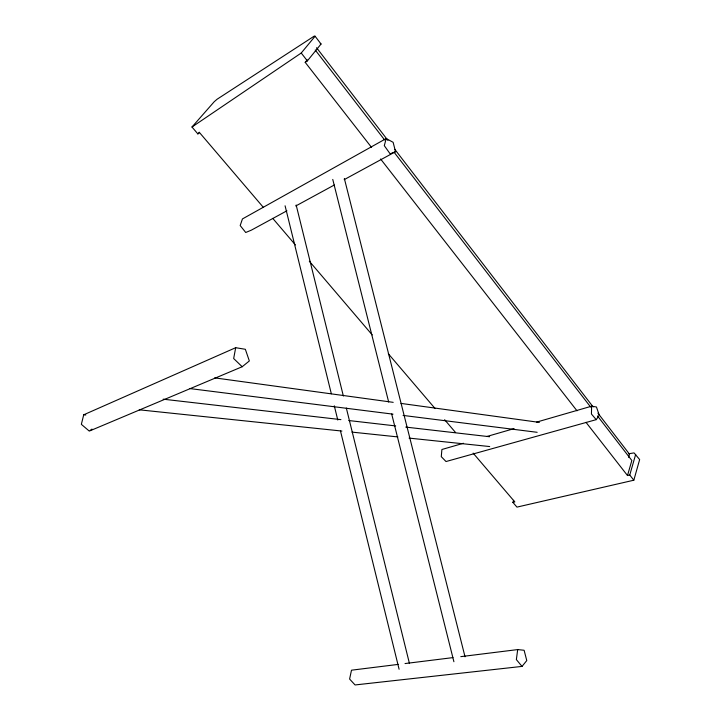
<?xml version="1.0" encoding="UTF-8"?>
<svg xmlns="http://www.w3.org/2000/svg" width="721" height="721" viewBox="0 0 721 721"><rect width="100%" height="100%" fill="white"/><g stroke="black" fill="none" stroke-linecap="round" stroke-linejoin="round"><path stroke-width="1.08" d="M591.608 406.193L591.445 414.043L596.222 419.649L599.286 415.26L596.447 406.986L591.608 406.193L536.676 422.082M517.687 649.585L516.362 659.598L522.013 666.402L526.772 660.58L524.113 650.261L517.687 649.585L460.8 656.642M235.686 347.702L233.667 358.535L242.184 366.737L249.34 360.96L245.347 349.288L235.686 347.702L83.726 414.782L81.347 424.336L89.287 431.095L242.184 366.737M386.195 138.549L384.302 145.669L390.124 153.825L395.541 151.689L393.125 142.307L386.195 138.549L242.445 218.932L240.183 225.538L245.726 232.495L251.35 230.152L286.904 210.802M513.667 500.347L512.901 502.393L516.939 507.115L633.822 480.213L639.653 459.565L634.047 452.896L628.523 453.806M633.822 480.213L629.766 475.004L635.679 454.383M629.766 475.004L627.495 475.536L631.839 460.485L597.502 415.963M628.604 457.366L629.523 454.203L597.952 413.196M371.594 147.463L305.199 62.339L307.209 59.87M305.199 62.339L307.362 60.897L321.052 44.017L315.095 36.248L314.329 36.05L217.102 99.228L214.218 101.724L191.984 127.013L197.869 133.899L199.636 132.718L263.255 207.251M191.984 127.013L301.234 53.021L315.095 36.248M197.869 133.899L199.329 132.204M90.179 430.419L91.982 429.067M295.79 205.972L334.31 185.009M344.187 179.637L395.541 151.689M463.432 443.271L441.892 449.498L441.279 456.654L446.011 461.539L596.222 419.649M487.135 436.412L514.055 428.625M512.901 502.393L514.83 501.942L473.138 453.112M398.343 664.383L351.497 670.188L349.604 679.047L355.065 684.95L522.013 666.402M405.031 663.554L452.995 657.606M83.726 414.782L85.799 414.981M139.27 409.816L341.907 431.059M351.983 432.113L397.884 436.926M409.077 438.098L489.685 446.551M163.162 399.182L340.925 419.631M348.757 420.532L395.712 425.931M405.77 427.093L489.622 436.737M189.641 388.547L393.008 414.151M403.066 415.422L537.154 432.303M214.669 377.867L393.197 402.345M401.002 403.418L539.362 422.389M320.268 43.792L321.052 44.017M272.763 218.382L295.439 244.942M309.327 261.218L372.225 334.895M388.313 353.741L435.114 408.564M444.623 419.703L455.591 432.555M380.589 158.99L577.007 410.808M586.002 422.335L627.495 475.536M301.234 53.021L307.362 60.897M315.23 50.001L384.59 139.928M394.207 152.401L590.634 407.059M316.555 47.721L387.934 140.433M394.802 149.346L593.149 406.959M344.359 178.538L465.036 656.795M332.76 179.43L388.673 402.03M391.692 414.034L453.906 661.725M296.169 205.034L343.358 396.018M346.323 408.023L409.42 663.383M285.083 205.791L331.336 393.801M334.292 405.824L337.788 420.037M340.474 430.969L399.101 669.259"/></g></svg>
